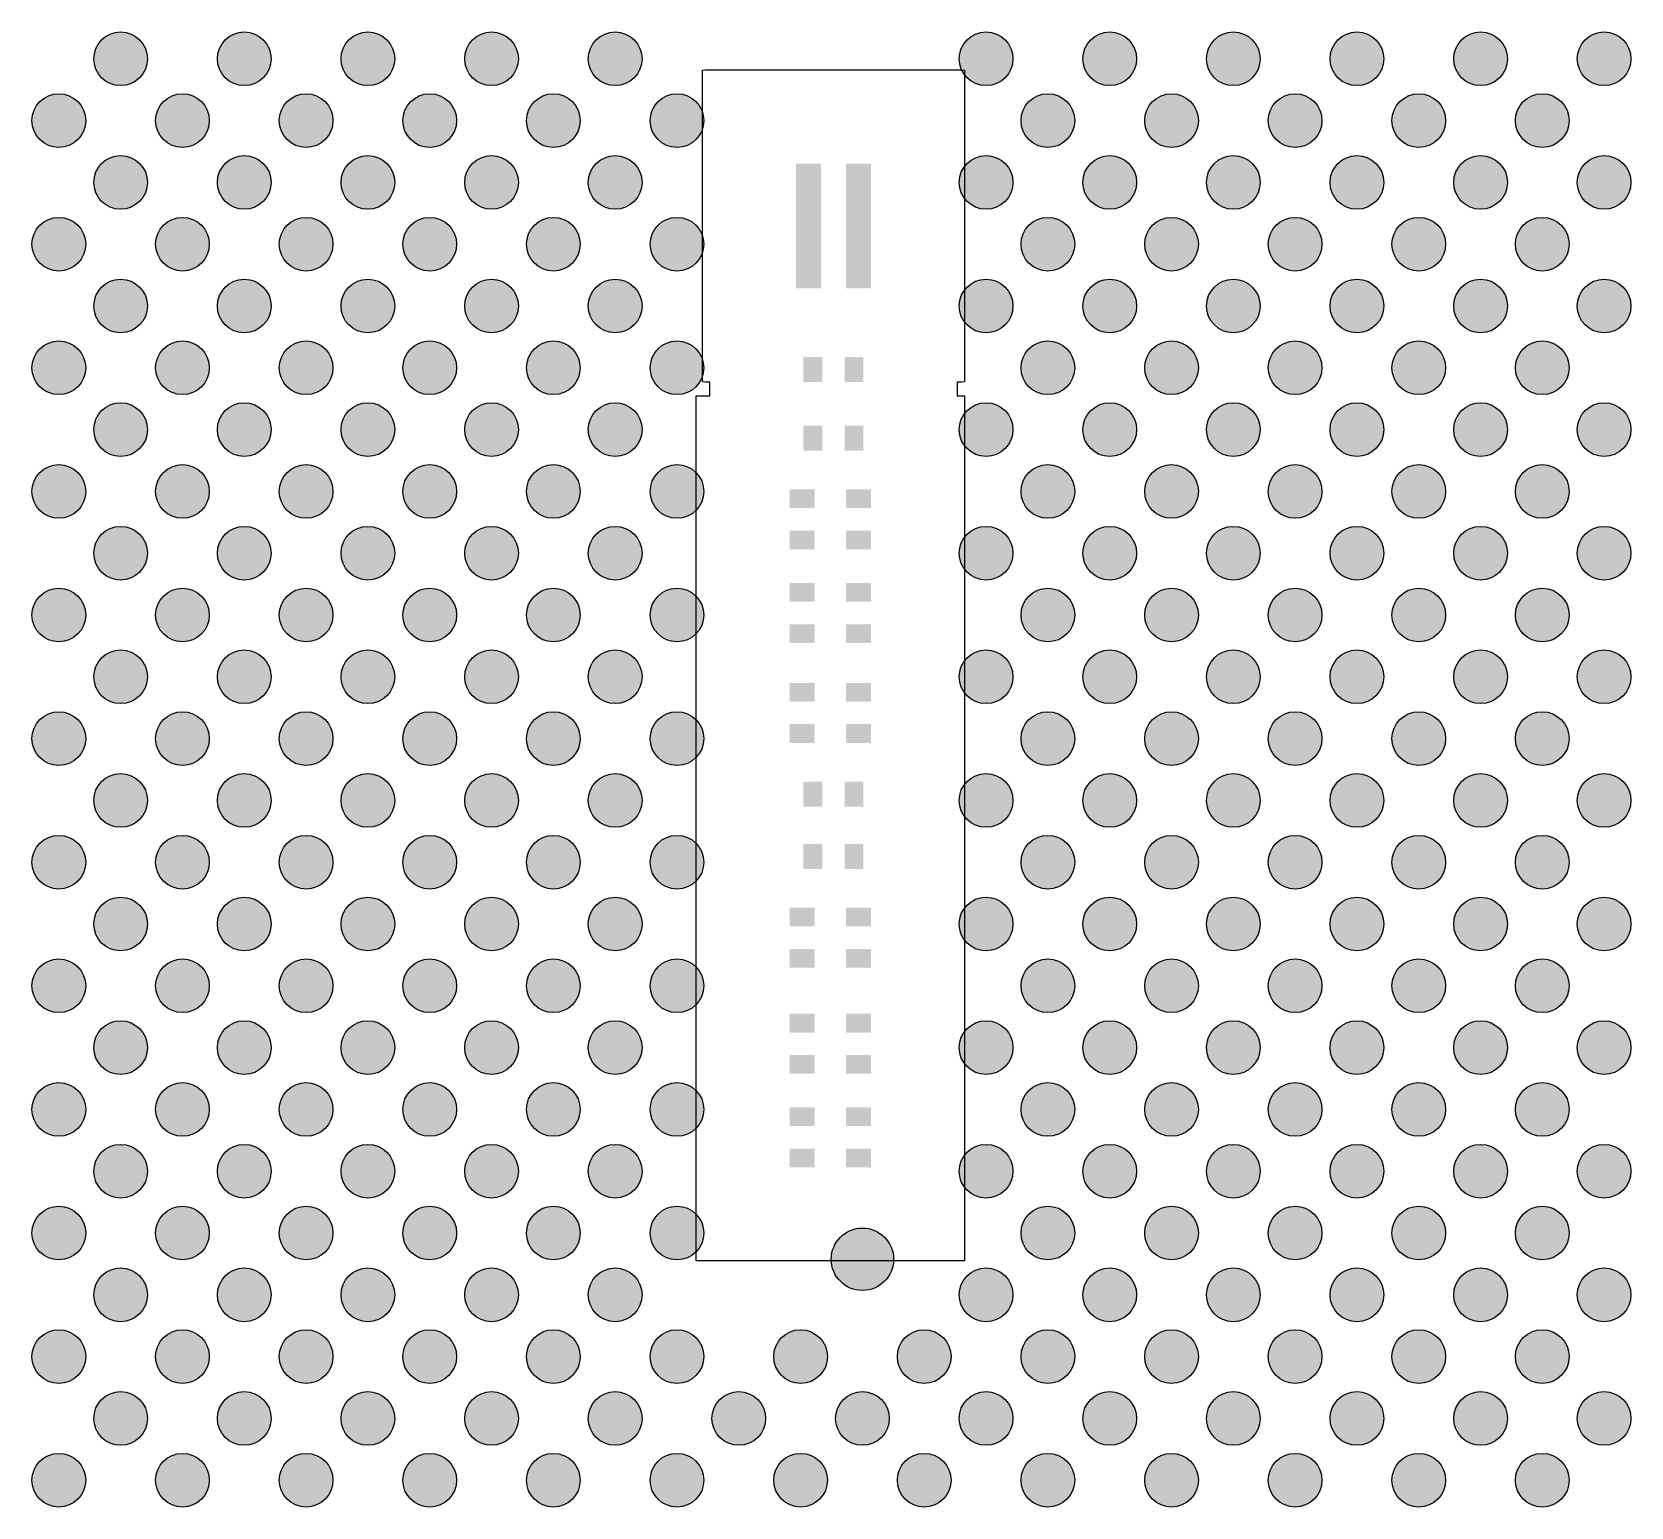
# Model space of a CAD drawing. Extents: x -42000 to 45000, y -40000 to 40000.
# Drawn here: x -15718 to -2913, y -10661 to 1154 of the extents above; entities that cross this region are included whole.
import ezdxf

# ---------------------------------------------------------------- set-up
doc = ezdxf.new("R2010")
doc.units = 0
doc.header["$MEASUREMENT"] = 0
doc.layers.add('jigstreet', color=7, linetype='Continuous')
doc.layers.add('SOLDERMASK_PADS_BTM', color=12, linetype='CONTINUOUS')

msp = doc.modelspace()

# ---------------------------------------------------------------- hatches: boundary and pattern name
at = {"layer": 'SOLDERMASK_PADS_BTM'}
h = msp.add_hatch(color=256, dxfattribs=at)
edge = h.paths.add_edge_path()
edge.add_arc((-15008, 939), 215, 0, 360, ccw=False)
h = msp.add_hatch(color=256, dxfattribs=at)
edge = h.paths.add_edge_path()
edge.add_arc((-14018, 939), 215, 0, 360, ccw=False)
h = msp.add_hatch(color=256, dxfattribs=at)
edge = h.paths.add_edge_path()
edge.add_arc((-13028, 939), 215, 0, 360, ccw=False)
h = msp.add_hatch(color=256, dxfattribs=at)
edge = h.paths.add_edge_path()
edge.add_arc((-12038, 939), 215, 0, 360, ccw=False)
h = msp.add_hatch(color=256, dxfattribs=at)
edge = h.paths.add_edge_path()
edge.add_arc((-11048, 939), 215, 0, 360, ccw=False)
h = msp.add_hatch(color=256, dxfattribs=at)
edge = h.paths.add_edge_path()
edge.add_arc((-8078, 939), 215, 0, 360, ccw=False)
h = msp.add_hatch(color=256, dxfattribs=at)
edge = h.paths.add_edge_path()
edge.add_arc((-7088, 939), 215, 0, 360, ccw=False)
h = msp.add_hatch(color=256, dxfattribs=at)
edge = h.paths.add_edge_path()
edge.add_arc((-6098, 939), 215, 0, 360, ccw=False)
h = msp.add_hatch(color=256, dxfattribs=at)
edge = h.paths.add_edge_path()
edge.add_arc((-5108, 939), 215, 0, 360, ccw=False)
h = msp.add_hatch(color=256, dxfattribs=at)
edge = h.paths.add_edge_path()
edge.add_arc((-4118, 939), 215, 0, 360, ccw=False)
h = msp.add_hatch(color=256, dxfattribs=at)
edge = h.paths.add_edge_path()
edge.add_arc((-3129, 939), 215, 0, 360, ccw=False)
h = msp.add_hatch(color=256, dxfattribs=at)
edge = h.paths.add_edge_path()
edge.add_arc((-15503, 444), 215, 0, 360, ccw=False)
h = msp.add_hatch(color=256, dxfattribs=at)
edge = h.paths.add_edge_path()
edge.add_arc((-14513, 444), 215, 0, 360, ccw=False)
h = msp.add_hatch(color=256, dxfattribs=at)
edge = h.paths.add_edge_path()
edge.add_arc((-13523, 444), 215, 0, 360, ccw=False)
h = msp.add_hatch(color=256, dxfattribs=at)
edge = h.paths.add_edge_path()
edge.add_arc((-12533, 444), 215, 0, 360, ccw=False)
h = msp.add_hatch(color=256, dxfattribs=at)
edge = h.paths.add_edge_path()
edge.add_arc((-11543, 444), 215, 0, 360, ccw=False)
h = msp.add_hatch(color=256, dxfattribs=at)
edge = h.paths.add_edge_path()
edge.add_arc((-10553, 444), 215, 0, 360, ccw=False)
h = msp.add_hatch(color=256, dxfattribs=at)
edge = h.paths.add_edge_path()
edge.add_arc((-7583, 444), 215, 0, 360, ccw=False)
h = msp.add_hatch(color=256, dxfattribs=at)
edge = h.paths.add_edge_path()
edge.add_arc((-6593, 444), 215, 0, 360, ccw=False)
h = msp.add_hatch(color=256, dxfattribs=at)
edge = h.paths.add_edge_path()
edge.add_arc((-5603, 444), 215, 0, 360, ccw=False)
h = msp.add_hatch(color=256, dxfattribs=at)
edge = h.paths.add_edge_path()
edge.add_arc((-4613, 444), 215, 0, 360, ccw=False)
h = msp.add_hatch(color=256, dxfattribs=at)
edge = h.paths.add_edge_path()
edge.add_arc((-3624, 444), 215, 0, 360, ccw=False)
h = msp.add_hatch(color=256, dxfattribs=at)
edge = h.paths.add_edge_path()
edge.add_arc((-15008, -51), 215, 0, 360, ccw=False)
h = msp.add_hatch(color=256, dxfattribs=at)
edge = h.paths.add_edge_path()
edge.add_arc((-14018, -51), 215, 0, 360, ccw=False)
h = msp.add_hatch(color=256, dxfattribs=at)
edge = h.paths.add_edge_path()
edge.add_arc((-13028, -51), 215, 0, 360, ccw=False)
h = msp.add_hatch(color=256, dxfattribs=at)
edge = h.paths.add_edge_path()
edge.add_arc((-12038, -51), 215, 0, 360, ccw=False)
h = msp.add_hatch(color=256, dxfattribs=at)
edge = h.paths.add_edge_path()
edge.add_arc((-11048, -51), 215, 0, 360, ccw=False)
h = msp.add_hatch(color=256, dxfattribs=at)
edge = h.paths.add_edge_path()
edge.add_arc((-8078, -51), 215, 0, 360, ccw=False)
h = msp.add_hatch(color=256, dxfattribs=at)
edge = h.paths.add_edge_path()
edge.add_arc((-7088, -51), 215, 0, 360, ccw=False)
h = msp.add_hatch(color=256, dxfattribs=at)
edge = h.paths.add_edge_path()
edge.add_arc((-6098, -51), 215, 0, 360, ccw=False)
h = msp.add_hatch(color=256, dxfattribs=at)
edge = h.paths.add_edge_path()
edge.add_arc((-5108, -51), 215, 0, 360, ccw=False)
h = msp.add_hatch(color=256, dxfattribs=at)
edge = h.paths.add_edge_path()
edge.add_arc((-4118, -51), 215, 0, 360, ccw=False)
h = msp.add_hatch(color=256, dxfattribs=at)
edge = h.paths.add_edge_path()
edge.add_arc((-3129, -51), 215, 0, 360, ccw=False)
h = msp.add_hatch(color=256, dxfattribs=at)
edge = h.paths.add_edge_path()
edge.add_arc((-15503, -546), 215, 0, 360, ccw=False)
h = msp.add_hatch(color=256, dxfattribs=at)
edge = h.paths.add_edge_path()
edge.add_arc((-14513, -546), 215, 0, 360, ccw=False)
h = msp.add_hatch(color=256, dxfattribs=at)
edge = h.paths.add_edge_path()
edge.add_arc((-13523, -546), 215, 0, 360, ccw=False)
h = msp.add_hatch(color=256, dxfattribs=at)
edge = h.paths.add_edge_path()
edge.add_arc((-12533, -546), 215, 0, 360, ccw=False)
h = msp.add_hatch(color=256, dxfattribs=at)
edge = h.paths.add_edge_path()
edge.add_arc((-11543, -546), 215, 0, 360, ccw=False)
h = msp.add_hatch(color=256, dxfattribs=at)
edge = h.paths.add_edge_path()
edge.add_arc((-10553, -546), 215, 0, 360, ccw=False)
h = msp.add_hatch(color=256, dxfattribs=at)
edge = h.paths.add_edge_path()
edge.add_arc((-7583, -546), 215, 0, 360, ccw=False)
h = msp.add_hatch(color=256, dxfattribs=at)
edge = h.paths.add_edge_path()
edge.add_arc((-6593, -546), 215, 0, 360, ccw=False)
h = msp.add_hatch(color=256, dxfattribs=at)
edge = h.paths.add_edge_path()
edge.add_arc((-5603, -546), 215, 0, 360, ccw=False)
h = msp.add_hatch(color=256, dxfattribs=at)
edge = h.paths.add_edge_path()
edge.add_arc((-4613, -546), 215, 0, 360, ccw=False)
h = msp.add_hatch(color=256, dxfattribs=at)
edge = h.paths.add_edge_path()
edge.add_arc((-3624, -546), 215, 0, 360, ccw=False)
h = msp.add_hatch(color=256, dxfattribs=at)
edge = h.paths.add_edge_path()
edge.add_arc((-15008, -1041), 215, 0, 360, ccw=False)
h = msp.add_hatch(color=256, dxfattribs=at)
edge = h.paths.add_edge_path()
edge.add_arc((-14018, -1041), 215, 0, 360, ccw=False)
h = msp.add_hatch(color=256, dxfattribs=at)
edge = h.paths.add_edge_path()
edge.add_arc((-13028, -1041), 215, 0, 360, ccw=False)
h = msp.add_hatch(color=256, dxfattribs=at)
edge = h.paths.add_edge_path()
edge.add_arc((-12038, -1041), 215, 0, 360, ccw=False)
h = msp.add_hatch(color=256, dxfattribs=at)
edge = h.paths.add_edge_path()
edge.add_arc((-11048, -1041), 215, 0, 360, ccw=False)
h = msp.add_hatch(color=256, dxfattribs=at)
edge = h.paths.add_edge_path()
edge.add_arc((-8078, -1041), 215, 0, 360, ccw=False)
h = msp.add_hatch(color=256, dxfattribs=at)
edge = h.paths.add_edge_path()
edge.add_arc((-7088, -1041), 215, 0, 360, ccw=False)
h = msp.add_hatch(color=256, dxfattribs=at)
edge = h.paths.add_edge_path()
edge.add_arc((-6098, -1041), 215, 0, 360, ccw=False)
h = msp.add_hatch(color=256, dxfattribs=at)
edge = h.paths.add_edge_path()
edge.add_arc((-5108, -1041), 215, 0, 360, ccw=False)
h = msp.add_hatch(color=256, dxfattribs=at)
edge = h.paths.add_edge_path()
edge.add_arc((-4118, -1041), 215, 0, 360, ccw=False)
h = msp.add_hatch(color=256, dxfattribs=at)
edge = h.paths.add_edge_path()
edge.add_arc((-3129, -1041), 215, 0, 360, ccw=False)
h = msp.add_hatch(color=256, dxfattribs=at)
edge = h.paths.add_edge_path()
edge.add_arc((-15503, -1536), 215, 0, 360, ccw=False)
h = msp.add_hatch(color=256, dxfattribs=at)
edge = h.paths.add_edge_path()
edge.add_arc((-14513, -1536), 215, 0, 360, ccw=False)
h = msp.add_hatch(color=256, dxfattribs=at)
edge = h.paths.add_edge_path()
edge.add_arc((-13523, -1536), 215, 0, 360, ccw=False)
h = msp.add_hatch(color=256, dxfattribs=at)
edge = h.paths.add_edge_path()
edge.add_arc((-12533, -1536), 215, 0, 360, ccw=False)
h = msp.add_hatch(color=256, dxfattribs=at)
edge = h.paths.add_edge_path()
edge.add_arc((-11543, -1536), 215, 0, 360, ccw=False)
h = msp.add_hatch(color=256, dxfattribs=at)
edge = h.paths.add_edge_path()
edge.add_arc((-10553, -1536), 215, 0, 360, ccw=False)
h = msp.add_hatch(color=256, dxfattribs=at)
edge = h.paths.add_edge_path()
edge.add_arc((-7583, -1536), 215, 0, 360, ccw=False)
h = msp.add_hatch(color=256, dxfattribs=at)
edge = h.paths.add_edge_path()
edge.add_arc((-6593, -1536), 215, 0, 360, ccw=False)
h = msp.add_hatch(color=256, dxfattribs=at)
edge = h.paths.add_edge_path()
edge.add_arc((-5603, -1536), 215, 0, 360, ccw=False)
h = msp.add_hatch(color=256, dxfattribs=at)
edge = h.paths.add_edge_path()
edge.add_arc((-4613, -1536), 215, 0, 360, ccw=False)
h = msp.add_hatch(color=256, dxfattribs=at)
edge = h.paths.add_edge_path()
edge.add_arc((-3624, -1536), 215, 0, 360, ccw=False)
h = msp.add_hatch(color=256, dxfattribs=at)
edge = h.paths.add_edge_path()
edge.add_arc((-15008, -2031), 215, 0, 360, ccw=False)
h = msp.add_hatch(color=256, dxfattribs=at)
edge = h.paths.add_edge_path()
edge.add_arc((-14018, -2031), 215, 0, 360, ccw=False)
h = msp.add_hatch(color=256, dxfattribs=at)
edge = h.paths.add_edge_path()
edge.add_arc((-13028, -2031), 215, 0, 360, ccw=False)
h = msp.add_hatch(color=256, dxfattribs=at)
edge = h.paths.add_edge_path()
edge.add_arc((-12038, -2031), 215, 0, 360, ccw=False)
h = msp.add_hatch(color=256, dxfattribs=at)
edge = h.paths.add_edge_path()
edge.add_arc((-11048, -2031), 215, 0, 360, ccw=False)
h = msp.add_hatch(color=256, dxfattribs=at)
edge = h.paths.add_edge_path()
edge.add_arc((-8078, -2031), 215, 0, 360, ccw=False)
h = msp.add_hatch(color=256, dxfattribs=at)
edge = h.paths.add_edge_path()
edge.add_arc((-7088, -2031), 215, 0, 360, ccw=False)
h = msp.add_hatch(color=256, dxfattribs=at)
edge = h.paths.add_edge_path()
edge.add_arc((-6098, -2031), 215, 0, 360, ccw=False)
h = msp.add_hatch(color=256, dxfattribs=at)
edge = h.paths.add_edge_path()
edge.add_arc((-5108, -2031), 215, 0, 360, ccw=False)
h = msp.add_hatch(color=256, dxfattribs=at)
edge = h.paths.add_edge_path()
edge.add_arc((-4118, -2031), 215, 0, 360, ccw=False)
h = msp.add_hatch(color=256, dxfattribs=at)
edge = h.paths.add_edge_path()
edge.add_arc((-3129, -2031), 215, 0, 360, ccw=False)
h = msp.add_hatch(color=256, dxfattribs=at)
edge = h.paths.add_edge_path()
edge.add_arc((-15503, -2526), 215, 0, 360, ccw=False)
h = msp.add_hatch(color=256, dxfattribs=at)
edge = h.paths.add_edge_path()
edge.add_arc((-14513, -2526), 215, 0, 360, ccw=False)
h = msp.add_hatch(color=256, dxfattribs=at)
edge = h.paths.add_edge_path()
edge.add_arc((-13523, -2526), 215, 0, 360, ccw=False)
h = msp.add_hatch(color=256, dxfattribs=at)
edge = h.paths.add_edge_path()
edge.add_arc((-12533, -2526), 215, 0, 360, ccw=False)
h = msp.add_hatch(color=256, dxfattribs=at)
edge = h.paths.add_edge_path()
edge.add_arc((-11543, -2526), 215, 0, 360, ccw=False)
h = msp.add_hatch(color=256, dxfattribs=at)
edge = h.paths.add_edge_path()
edge.add_arc((-10553, -2526), 215, 0, 360, ccw=False)
h = msp.add_hatch(color=256, dxfattribs=at)
edge = h.paths.add_edge_path()
edge.add_arc((-7583, -2526), 215, 0, 360, ccw=False)
h = msp.add_hatch(color=256, dxfattribs=at)
edge = h.paths.add_edge_path()
edge.add_arc((-6593, -2526), 215, 0, 360, ccw=False)
h = msp.add_hatch(color=256, dxfattribs=at)
edge = h.paths.add_edge_path()
edge.add_arc((-5603, -2526), 215, 0, 360, ccw=False)
h = msp.add_hatch(color=256, dxfattribs=at)
edge = h.paths.add_edge_path()
edge.add_arc((-4613, -2526), 215, 0, 360, ccw=False)
h = msp.add_hatch(color=256, dxfattribs=at)
edge = h.paths.add_edge_path()
edge.add_arc((-3624, -2526), 215, 0, 360, ccw=False)
h = msp.add_hatch(color=256, dxfattribs=at)
edge = h.paths.add_edge_path()
edge.add_arc((-15008, -3021), 215, 0, 360, ccw=False)
h = msp.add_hatch(color=256, dxfattribs=at)
edge = h.paths.add_edge_path()
edge.add_arc((-14018, -3021), 215, 0, 360, ccw=False)
h = msp.add_hatch(color=256, dxfattribs=at)
edge = h.paths.add_edge_path()
edge.add_arc((-13028, -3021), 215, 0, 360, ccw=False)
h = msp.add_hatch(color=256, dxfattribs=at)
edge = h.paths.add_edge_path()
edge.add_arc((-12038, -3021), 215, 0, 360, ccw=False)
h = msp.add_hatch(color=256, dxfattribs=at)
edge = h.paths.add_edge_path()
edge.add_arc((-11048, -3021), 215, 0, 360, ccw=False)
h = msp.add_hatch(color=256, dxfattribs=at)
edge = h.paths.add_edge_path()
edge.add_arc((-8078, -3021), 215, 0, 360, ccw=False)
h = msp.add_hatch(color=256, dxfattribs=at)
edge = h.paths.add_edge_path()
edge.add_arc((-7088, -3021), 215, 0, 360, ccw=False)
h = msp.add_hatch(color=256, dxfattribs=at)
edge = h.paths.add_edge_path()
edge.add_arc((-6098, -3021), 215, 0, 360, ccw=False)
h = msp.add_hatch(color=256, dxfattribs=at)
edge = h.paths.add_edge_path()
edge.add_arc((-5108, -3021), 215, 0, 360, ccw=False)
h = msp.add_hatch(color=256, dxfattribs=at)
edge = h.paths.add_edge_path()
edge.add_arc((-4118, -3021), 215, 0, 360, ccw=False)
h = msp.add_hatch(color=256, dxfattribs=at)
edge = h.paths.add_edge_path()
edge.add_arc((-3129, -3021), 215, 0, 360, ccw=False)
h = msp.add_hatch(color=256, dxfattribs=at)
edge = h.paths.add_edge_path()
edge.add_arc((-15503, -3516), 215, 0, 360, ccw=False)
h = msp.add_hatch(color=256, dxfattribs=at)
edge = h.paths.add_edge_path()
edge.add_arc((-14513, -3516), 215, 0, 360, ccw=False)
h = msp.add_hatch(color=256, dxfattribs=at)
edge = h.paths.add_edge_path()
edge.add_arc((-13523, -3516), 215, 0, 360, ccw=False)
h = msp.add_hatch(color=256, dxfattribs=at)
edge = h.paths.add_edge_path()
edge.add_arc((-12533, -3516), 215, 0, 360, ccw=False)
h = msp.add_hatch(color=256, dxfattribs=at)
edge = h.paths.add_edge_path()
edge.add_arc((-11543, -3516), 215, 0, 360, ccw=False)
h = msp.add_hatch(color=256, dxfattribs=at)
edge = h.paths.add_edge_path()
edge.add_arc((-10553, -3516), 215, 0, 360, ccw=False)
h = msp.add_hatch(color=256, dxfattribs=at)
edge = h.paths.add_edge_path()
edge.add_arc((-7583, -3516), 215, 0, 360, ccw=False)
h = msp.add_hatch(color=256, dxfattribs=at)
edge = h.paths.add_edge_path()
edge.add_arc((-6593, -3516), 215, 0, 360, ccw=False)
h = msp.add_hatch(color=256, dxfattribs=at)
edge = h.paths.add_edge_path()
edge.add_arc((-5603, -3516), 215, 0, 360, ccw=False)
h = msp.add_hatch(color=256, dxfattribs=at)
edge = h.paths.add_edge_path()
edge.add_arc((-4613, -3516), 215, 0, 360, ccw=False)
h = msp.add_hatch(color=256, dxfattribs=at)
edge = h.paths.add_edge_path()
edge.add_arc((-3624, -3516), 215, 0, 360, ccw=False)
h = msp.add_hatch(color=256, dxfattribs=at)
edge = h.paths.add_edge_path()
edge.add_arc((-15008, -4011), 215, 0, 360, ccw=False)
h = msp.add_hatch(color=256, dxfattribs=at)
edge = h.paths.add_edge_path()
edge.add_arc((-14018, -4011), 215, 0, 360, ccw=False)
h = msp.add_hatch(color=256, dxfattribs=at)
edge = h.paths.add_edge_path()
edge.add_arc((-13028, -4011), 215, 0, 360, ccw=False)
h = msp.add_hatch(color=256, dxfattribs=at)
edge = h.paths.add_edge_path()
edge.add_arc((-12038, -4011), 215, 0, 360, ccw=False)
h = msp.add_hatch(color=256, dxfattribs=at)
edge = h.paths.add_edge_path()
edge.add_arc((-11048, -4011), 215, 0, 360, ccw=False)
h = msp.add_hatch(color=256, dxfattribs=at)
edge = h.paths.add_edge_path()
edge.add_arc((-8078, -4011), 215, 0, 360, ccw=False)
h = msp.add_hatch(color=256, dxfattribs=at)
edge = h.paths.add_edge_path()
edge.add_arc((-7088, -4011), 215, 0, 360, ccw=False)
h = msp.add_hatch(color=256, dxfattribs=at)
edge = h.paths.add_edge_path()
edge.add_arc((-6098, -4011), 215, 0, 360, ccw=False)
h = msp.add_hatch(color=256, dxfattribs=at)
edge = h.paths.add_edge_path()
edge.add_arc((-5108, -4011), 215, 0, 360, ccw=False)
h = msp.add_hatch(color=256, dxfattribs=at)
edge = h.paths.add_edge_path()
edge.add_arc((-4118, -4011), 215, 0, 360, ccw=False)
h = msp.add_hatch(color=256, dxfattribs=at)
edge = h.paths.add_edge_path()
edge.add_arc((-3129, -4011), 215, 0, 360, ccw=False)
h = msp.add_hatch(color=256, dxfattribs=at)
edge = h.paths.add_edge_path()
edge.add_arc((-15503, -4506), 215, 0, 360, ccw=False)
h = msp.add_hatch(color=256, dxfattribs=at)
edge = h.paths.add_edge_path()
edge.add_arc((-14513, -4506), 215, 0, 360, ccw=False)
h = msp.add_hatch(color=256, dxfattribs=at)
edge = h.paths.add_edge_path()
edge.add_arc((-13523, -4506), 215, 0, 360, ccw=False)
h = msp.add_hatch(color=256, dxfattribs=at)
edge = h.paths.add_edge_path()
edge.add_arc((-12533, -4506), 215, 0, 360, ccw=False)
h = msp.add_hatch(color=256, dxfattribs=at)
edge = h.paths.add_edge_path()
edge.add_arc((-11543, -4506), 215, 0, 360, ccw=False)
h = msp.add_hatch(color=256, dxfattribs=at)
edge = h.paths.add_edge_path()
edge.add_arc((-10553, -4506), 215, 0, 360, ccw=False)
h = msp.add_hatch(color=256, dxfattribs=at)
edge = h.paths.add_edge_path()
edge.add_arc((-7583, -4506), 215, 0, 360, ccw=False)
h = msp.add_hatch(color=256, dxfattribs=at)
edge = h.paths.add_edge_path()
edge.add_arc((-6593, -4506), 215, 0, 360, ccw=False)
h = msp.add_hatch(color=256, dxfattribs=at)
edge = h.paths.add_edge_path()
edge.add_arc((-5603, -4506), 215, 0, 360, ccw=False)
h = msp.add_hatch(color=256, dxfattribs=at)
edge = h.paths.add_edge_path()
edge.add_arc((-4613, -4506), 215, 0, 360, ccw=False)
h = msp.add_hatch(color=256, dxfattribs=at)
edge = h.paths.add_edge_path()
edge.add_arc((-3624, -4506), 215, 0, 360, ccw=False)
h = msp.add_hatch(color=256, dxfattribs=at)
edge = h.paths.add_edge_path()
edge.add_arc((-15008, -5001), 215, 0, 360, ccw=False)
h = msp.add_hatch(color=256, dxfattribs=at)
edge = h.paths.add_edge_path()
edge.add_arc((-14018, -5001), 215, 0, 360, ccw=False)
h = msp.add_hatch(color=256, dxfattribs=at)
edge = h.paths.add_edge_path()
edge.add_arc((-13028, -5001), 215, 0, 360, ccw=False)
h = msp.add_hatch(color=256, dxfattribs=at)
edge = h.paths.add_edge_path()
edge.add_arc((-12038, -5001), 215, 0, 360, ccw=False)
h = msp.add_hatch(color=256, dxfattribs=at)
edge = h.paths.add_edge_path()
edge.add_arc((-11048, -5001), 215, 0, 360, ccw=False)
h = msp.add_hatch(color=256, dxfattribs=at)
edge = h.paths.add_edge_path()
edge.add_arc((-8078, -5001), 215, 0, 360, ccw=False)
h = msp.add_hatch(color=256, dxfattribs=at)
edge = h.paths.add_edge_path()
edge.add_arc((-7088, -5001), 215, 0, 360, ccw=False)
h = msp.add_hatch(color=256, dxfattribs=at)
edge = h.paths.add_edge_path()
edge.add_arc((-6098, -5001), 215, 0, 360, ccw=False)
h = msp.add_hatch(color=256, dxfattribs=at)
edge = h.paths.add_edge_path()
edge.add_arc((-5108, -5001), 215, 0, 360, ccw=False)
h = msp.add_hatch(color=256, dxfattribs=at)
edge = h.paths.add_edge_path()
edge.add_arc((-4118, -5001), 215, 0, 360, ccw=False)
h = msp.add_hatch(color=256, dxfattribs=at)
edge = h.paths.add_edge_path()
edge.add_arc((-3129, -5001), 215, 0, 360, ccw=False)
h = msp.add_hatch(color=256, dxfattribs=at)
edge = h.paths.add_edge_path()
edge.add_arc((-15503, -5496), 215, 0, 360, ccw=False)
h = msp.add_hatch(color=256, dxfattribs=at)
edge = h.paths.add_edge_path()
edge.add_arc((-14513, -5496), 215, 0, 360, ccw=False)
h = msp.add_hatch(color=256, dxfattribs=at)
edge = h.paths.add_edge_path()
edge.add_arc((-13523, -5496), 215, 0, 360, ccw=False)
h = msp.add_hatch(color=256, dxfattribs=at)
edge = h.paths.add_edge_path()
edge.add_arc((-12533, -5496), 215, 0, 360, ccw=False)
h = msp.add_hatch(color=256, dxfattribs=at)
edge = h.paths.add_edge_path()
edge.add_arc((-11543, -5496), 215, 0, 360, ccw=False)
h = msp.add_hatch(color=256, dxfattribs=at)
edge = h.paths.add_edge_path()
edge.add_arc((-10553, -5496), 215, 0, 360, ccw=False)
h = msp.add_hatch(color=256, dxfattribs=at)
edge = h.paths.add_edge_path()
edge.add_arc((-7583, -5496), 215, 0, 360, ccw=False)
h = msp.add_hatch(color=256, dxfattribs=at)
edge = h.paths.add_edge_path()
edge.add_arc((-6593, -5496), 215, 0, 360, ccw=False)
h = msp.add_hatch(color=256, dxfattribs=at)
edge = h.paths.add_edge_path()
edge.add_arc((-5603, -5496), 215, 0, 360, ccw=False)
h = msp.add_hatch(color=256, dxfattribs=at)
edge = h.paths.add_edge_path()
edge.add_arc((-4613, -5496), 215, 0, 360, ccw=False)
h = msp.add_hatch(color=256, dxfattribs=at)
edge = h.paths.add_edge_path()
edge.add_arc((-3624, -5496), 215, 0, 360, ccw=False)
h = msp.add_hatch(color=256, dxfattribs=at)
edge = h.paths.add_edge_path()
edge.add_arc((-15008, -5991), 215, 0, 360, ccw=False)
h = msp.add_hatch(color=256, dxfattribs=at)
edge = h.paths.add_edge_path()
edge.add_arc((-14018, -5991), 215, 0, 360, ccw=False)
h = msp.add_hatch(color=256, dxfattribs=at)
edge = h.paths.add_edge_path()
edge.add_arc((-13028, -5991), 215, 0, 360, ccw=False)
h = msp.add_hatch(color=256, dxfattribs=at)
edge = h.paths.add_edge_path()
edge.add_arc((-12038, -5991), 215, 0, 360, ccw=False)
h = msp.add_hatch(color=256, dxfattribs=at)
edge = h.paths.add_edge_path()
edge.add_arc((-11048, -5991), 215, 0, 360, ccw=False)
h = msp.add_hatch(color=256, dxfattribs=at)
edge = h.paths.add_edge_path()
edge.add_arc((-8078, -5991), 215, 0, 360, ccw=False)
h = msp.add_hatch(color=256, dxfattribs=at)
edge = h.paths.add_edge_path()
edge.add_arc((-7088, -5991), 215, 0, 360, ccw=False)
h = msp.add_hatch(color=256, dxfattribs=at)
edge = h.paths.add_edge_path()
edge.add_arc((-6098, -5991), 215, 0, 360, ccw=False)
h = msp.add_hatch(color=256, dxfattribs=at)
edge = h.paths.add_edge_path()
edge.add_arc((-5108, -5991), 215, 0, 360, ccw=False)
h = msp.add_hatch(color=256, dxfattribs=at)
edge = h.paths.add_edge_path()
edge.add_arc((-4118, -5991), 215, 0, 360, ccw=False)
h = msp.add_hatch(color=256, dxfattribs=at)
edge = h.paths.add_edge_path()
edge.add_arc((-3129, -5991), 215, 0, 360, ccw=False)
h = msp.add_hatch(color=256, dxfattribs=at)
edge = h.paths.add_edge_path()
edge.add_arc((-15503, -6486), 215, 0, 360, ccw=False)
h = msp.add_hatch(color=256, dxfattribs=at)
edge = h.paths.add_edge_path()
edge.add_arc((-14513, -6486), 215, 0, 360, ccw=False)
h = msp.add_hatch(color=256, dxfattribs=at)
edge = h.paths.add_edge_path()
edge.add_arc((-13523, -6486), 215, 0, 360, ccw=False)
h = msp.add_hatch(color=256, dxfattribs=at)
edge = h.paths.add_edge_path()
edge.add_arc((-12533, -6486), 215, 0, 360, ccw=False)
h = msp.add_hatch(color=256, dxfattribs=at)
edge = h.paths.add_edge_path()
edge.add_arc((-11543, -6486), 215, 0, 360, ccw=False)
h = msp.add_hatch(color=256, dxfattribs=at)
edge = h.paths.add_edge_path()
edge.add_arc((-10553, -6486), 215, 0, 360, ccw=False)
h = msp.add_hatch(color=256, dxfattribs=at)
edge = h.paths.add_edge_path()
edge.add_arc((-7583, -6486), 215, 0, 360, ccw=False)
h = msp.add_hatch(color=256, dxfattribs=at)
edge = h.paths.add_edge_path()
edge.add_arc((-6593, -6486), 215, 0, 360, ccw=False)
h = msp.add_hatch(color=256, dxfattribs=at)
edge = h.paths.add_edge_path()
edge.add_arc((-5603, -6486), 215, 0, 360, ccw=False)
h = msp.add_hatch(color=256, dxfattribs=at)
edge = h.paths.add_edge_path()
edge.add_arc((-4613, -6486), 215, 0, 360, ccw=False)
h = msp.add_hatch(color=256, dxfattribs=at)
edge = h.paths.add_edge_path()
edge.add_arc((-3624, -6486), 215, 0, 360, ccw=False)
h = msp.add_hatch(color=256, dxfattribs=at)
edge = h.paths.add_edge_path()
edge.add_arc((-15008, -6981), 215, 0, 360, ccw=False)
h = msp.add_hatch(color=256, dxfattribs=at)
edge = h.paths.add_edge_path()
edge.add_arc((-14018, -6981), 215, 0, 360, ccw=False)
h = msp.add_hatch(color=256, dxfattribs=at)
edge = h.paths.add_edge_path()
edge.add_arc((-13028, -6981), 215, 0, 360, ccw=False)
h = msp.add_hatch(color=256, dxfattribs=at)
edge = h.paths.add_edge_path()
edge.add_arc((-12038, -6981), 215, 0, 360, ccw=False)
h = msp.add_hatch(color=256, dxfattribs=at)
edge = h.paths.add_edge_path()
edge.add_arc((-11048, -6981), 215, 0, 360, ccw=False)
h = msp.add_hatch(color=256, dxfattribs=at)
edge = h.paths.add_edge_path()
edge.add_arc((-8078, -6981), 215, 0, 360, ccw=False)
h = msp.add_hatch(color=256, dxfattribs=at)
edge = h.paths.add_edge_path()
edge.add_arc((-7088, -6981), 215, 0, 360, ccw=False)
h = msp.add_hatch(color=256, dxfattribs=at)
edge = h.paths.add_edge_path()
edge.add_arc((-6098, -6981), 215, 0, 360, ccw=False)
h = msp.add_hatch(color=256, dxfattribs=at)
edge = h.paths.add_edge_path()
edge.add_arc((-5108, -6981), 215, 0, 360, ccw=False)
h = msp.add_hatch(color=256, dxfattribs=at)
edge = h.paths.add_edge_path()
edge.add_arc((-4118, -6981), 215, 0, 360, ccw=False)
h = msp.add_hatch(color=256, dxfattribs=at)
edge = h.paths.add_edge_path()
edge.add_arc((-3129, -6981), 215, 0, 360, ccw=False)
h = msp.add_hatch(color=256, dxfattribs=at)
edge = h.paths.add_edge_path()
edge.add_arc((-15503, -7476), 215, 0, 360, ccw=False)
h = msp.add_hatch(color=256, dxfattribs=at)
edge = h.paths.add_edge_path()
edge.add_arc((-14513, -7476), 215, 0, 360, ccw=False)
h = msp.add_hatch(color=256, dxfattribs=at)
edge = h.paths.add_edge_path()
edge.add_arc((-13523, -7476), 215, 0, 360, ccw=False)
h = msp.add_hatch(color=256, dxfattribs=at)
edge = h.paths.add_edge_path()
edge.add_arc((-12533, -7476), 215, 0, 360, ccw=False)
h = msp.add_hatch(color=256, dxfattribs=at)
edge = h.paths.add_edge_path()
edge.add_arc((-11543, -7476), 215, 0, 360, ccw=False)
h = msp.add_hatch(color=256, dxfattribs=at)
edge = h.paths.add_edge_path()
edge.add_arc((-10553, -7476), 215, 0, 360, ccw=False)
h = msp.add_hatch(color=256, dxfattribs=at)
edge = h.paths.add_edge_path()
edge.add_arc((-7583, -7476), 215, 0, 360, ccw=False)
h = msp.add_hatch(color=256, dxfattribs=at)
edge = h.paths.add_edge_path()
edge.add_arc((-6593, -7476), 215, 0, 360, ccw=False)
h = msp.add_hatch(color=256, dxfattribs=at)
edge = h.paths.add_edge_path()
edge.add_arc((-5603, -7476), 215, 0, 360, ccw=False)
h = msp.add_hatch(color=256, dxfattribs=at)
edge = h.paths.add_edge_path()
edge.add_arc((-4613, -7476), 215, 0, 360, ccw=False)
h = msp.add_hatch(color=256, dxfattribs=at)
edge = h.paths.add_edge_path()
edge.add_arc((-3624, -7476), 215, 0, 360, ccw=False)
h = msp.add_hatch(color=256, dxfattribs=at)
edge = h.paths.add_edge_path()
edge.add_arc((-15008, -7971), 215, 0, 360, ccw=False)
h = msp.add_hatch(color=256, dxfattribs=at)
edge = h.paths.add_edge_path()
edge.add_arc((-14018, -7971), 215, 0, 360, ccw=False)
h = msp.add_hatch(color=256, dxfattribs=at)
edge = h.paths.add_edge_path()
edge.add_arc((-13028, -7971), 215, 0, 360, ccw=False)
h = msp.add_hatch(color=256, dxfattribs=at)
edge = h.paths.add_edge_path()
edge.add_arc((-12038, -7971), 215, 0, 360, ccw=False)
h = msp.add_hatch(color=256, dxfattribs=at)
edge = h.paths.add_edge_path()
edge.add_arc((-11048, -7971), 215, 0, 360, ccw=False)
h = msp.add_hatch(color=256, dxfattribs=at)
edge = h.paths.add_edge_path()
edge.add_arc((-8078, -7971), 215, 0, 360, ccw=False)
h = msp.add_hatch(color=256, dxfattribs=at)
edge = h.paths.add_edge_path()
edge.add_arc((-7088, -7971), 215, 0, 360, ccw=False)
h = msp.add_hatch(color=256, dxfattribs=at)
edge = h.paths.add_edge_path()
edge.add_arc((-6098, -7971), 215, 0, 360, ccw=False)
h = msp.add_hatch(color=256, dxfattribs=at)
edge = h.paths.add_edge_path()
edge.add_arc((-5108, -7971), 215, 0, 360, ccw=False)
h = msp.add_hatch(color=256, dxfattribs=at)
edge = h.paths.add_edge_path()
edge.add_arc((-4118, -7971), 215, 0, 360, ccw=False)
h = msp.add_hatch(color=256, dxfattribs=at)
edge = h.paths.add_edge_path()
edge.add_arc((-3129, -7971), 215, 0, 360, ccw=False)
h = msp.add_hatch(color=256, dxfattribs=at)
edge = h.paths.add_edge_path()
edge.add_arc((-15503, -8466), 215, 0, 360, ccw=False)
h = msp.add_hatch(color=256, dxfattribs=at)
edge = h.paths.add_edge_path()
edge.add_arc((-14513, -8466), 215, 0, 360, ccw=False)
h = msp.add_hatch(color=256, dxfattribs=at)
edge = h.paths.add_edge_path()
edge.add_arc((-13523, -8466), 215, 0, 360, ccw=False)
h = msp.add_hatch(color=256, dxfattribs=at)
edge = h.paths.add_edge_path()
edge.add_arc((-12533, -8466), 215, 0, 360, ccw=False)
h = msp.add_hatch(color=256, dxfattribs=at)
edge = h.paths.add_edge_path()
edge.add_arc((-11543, -8466), 215, 0, 360, ccw=False)
h = msp.add_hatch(color=256, dxfattribs=at)
edge = h.paths.add_edge_path()
edge.add_arc((-10553, -8466), 215, 0, 360, ccw=False)
h = msp.add_hatch(color=256, dxfattribs=at)
edge = h.paths.add_edge_path()
edge.add_arc((-7583, -8466), 215, 0, 360, ccw=False)
h = msp.add_hatch(color=256, dxfattribs=at)
edge = h.paths.add_edge_path()
edge.add_arc((-6593, -8466), 215, 0, 360, ccw=False)
h = msp.add_hatch(color=256, dxfattribs=at)
edge = h.paths.add_edge_path()
edge.add_arc((-5603, -8466), 215, 0, 360, ccw=False)
h = msp.add_hatch(color=256, dxfattribs=at)
edge = h.paths.add_edge_path()
edge.add_arc((-4613, -8466), 215, 0, 360, ccw=False)
h = msp.add_hatch(color=256, dxfattribs=at)
edge = h.paths.add_edge_path()
edge.add_arc((-3624, -8466), 215, 0, 360, ccw=False)
h = msp.add_hatch(color=256, dxfattribs=at)
edge = h.paths.add_edge_path()
edge.add_arc((-9068, -8676), 250, 0, 360, ccw=False)
h = msp.add_hatch(color=256, dxfattribs=at)
edge = h.paths.add_edge_path()
edge.add_arc((-15008, -8961), 215, 0, 360, ccw=False)
h = msp.add_hatch(color=256, dxfattribs=at)
edge = h.paths.add_edge_path()
edge.add_arc((-14018, -8961), 215, 0, 360, ccw=False)
h = msp.add_hatch(color=256, dxfattribs=at)
edge = h.paths.add_edge_path()
edge.add_arc((-13028, -8961), 215, 0, 360, ccw=False)
h = msp.add_hatch(color=256, dxfattribs=at)
edge = h.paths.add_edge_path()
edge.add_arc((-12038, -8961), 215, 0, 360, ccw=False)
h = msp.add_hatch(color=256, dxfattribs=at)
edge = h.paths.add_edge_path()
edge.add_arc((-11048, -8961), 215, 0, 360, ccw=False)
h = msp.add_hatch(color=256, dxfattribs=at)
edge = h.paths.add_edge_path()
edge.add_arc((-8078, -8961), 215, 0, 360, ccw=False)
h = msp.add_hatch(color=256, dxfattribs=at)
edge = h.paths.add_edge_path()
edge.add_arc((-7088, -8961), 215, 0, 360, ccw=False)
h = msp.add_hatch(color=256, dxfattribs=at)
edge = h.paths.add_edge_path()
edge.add_arc((-6098, -8961), 215, 0, 360, ccw=False)
h = msp.add_hatch(color=256, dxfattribs=at)
edge = h.paths.add_edge_path()
edge.add_arc((-5108, -8961), 215, 0, 360, ccw=False)
h = msp.add_hatch(color=256, dxfattribs=at)
edge = h.paths.add_edge_path()
edge.add_arc((-4118, -8961), 215, 0, 360, ccw=False)
h = msp.add_hatch(color=256, dxfattribs=at)
edge = h.paths.add_edge_path()
edge.add_arc((-3129, -8961), 215, 0, 360, ccw=False)
h = msp.add_hatch(color=256, dxfattribs=at)
edge = h.paths.add_edge_path()
edge.add_arc((-15503, -9456), 215, 0, 360, ccw=False)
h = msp.add_hatch(color=256, dxfattribs=at)
edge = h.paths.add_edge_path()
edge.add_arc((-14513, -9456), 215, 0, 360, ccw=False)
h = msp.add_hatch(color=256, dxfattribs=at)
edge = h.paths.add_edge_path()
edge.add_arc((-13523, -9456), 215, 0, 360, ccw=False)
h = msp.add_hatch(color=256, dxfattribs=at)
edge = h.paths.add_edge_path()
edge.add_arc((-12533, -9456), 215, 0, 360, ccw=False)
h = msp.add_hatch(color=256, dxfattribs=at)
edge = h.paths.add_edge_path()
edge.add_arc((-11543, -9456), 215, 0, 360, ccw=False)
h = msp.add_hatch(color=256, dxfattribs=at)
edge = h.paths.add_edge_path()
edge.add_arc((-10553, -9456), 215, 0, 360, ccw=False)
h = msp.add_hatch(color=256, dxfattribs=at)
edge = h.paths.add_edge_path()
edge.add_arc((-9563, -9456), 215, 0, 360, ccw=False)
h = msp.add_hatch(color=256, dxfattribs=at)
edge = h.paths.add_edge_path()
edge.add_arc((-8573, -9456), 215, 0, 360, ccw=False)
h = msp.add_hatch(color=256, dxfattribs=at)
edge = h.paths.add_edge_path()
edge.add_arc((-7583, -9456), 215, 0, 360, ccw=False)
h = msp.add_hatch(color=256, dxfattribs=at)
edge = h.paths.add_edge_path()
edge.add_arc((-6593, -9456), 215, 0, 360, ccw=False)
h = msp.add_hatch(color=256, dxfattribs=at)
edge = h.paths.add_edge_path()
edge.add_arc((-5603, -9456), 215, 0, 360, ccw=False)
h = msp.add_hatch(color=256, dxfattribs=at)
edge = h.paths.add_edge_path()
edge.add_arc((-4613, -9456), 215, 0, 360, ccw=False)
h = msp.add_hatch(color=256, dxfattribs=at)
edge = h.paths.add_edge_path()
edge.add_arc((-3624, -9456), 215, 0, 360, ccw=False)
h = msp.add_hatch(color=256, dxfattribs=at)
edge = h.paths.add_edge_path()
edge.add_arc((-15008, -9951), 215, 0, 360, ccw=False)
h = msp.add_hatch(color=256, dxfattribs=at)
edge = h.paths.add_edge_path()
edge.add_arc((-14018, -9951), 215, 0, 360, ccw=False)
h = msp.add_hatch(color=256, dxfattribs=at)
edge = h.paths.add_edge_path()
edge.add_arc((-13028, -9951), 215, 0, 360, ccw=False)
h = msp.add_hatch(color=256, dxfattribs=at)
edge = h.paths.add_edge_path()
edge.add_arc((-12038, -9951), 215, 0, 360, ccw=False)
h = msp.add_hatch(color=256, dxfattribs=at)
edge = h.paths.add_edge_path()
edge.add_arc((-11048, -9951), 215, 0, 360, ccw=False)
h = msp.add_hatch(color=256, dxfattribs=at)
edge = h.paths.add_edge_path()
edge.add_arc((-10058, -9951), 215, 0, 360, ccw=False)
h = msp.add_hatch(color=256, dxfattribs=at)
edge = h.paths.add_edge_path()
edge.add_arc((-9068, -9951), 215, 0, 360, ccw=False)
h = msp.add_hatch(color=256, dxfattribs=at)
edge = h.paths.add_edge_path()
edge.add_arc((-8078, -9951), 215, 0, 360, ccw=False)
h = msp.add_hatch(color=256, dxfattribs=at)
edge = h.paths.add_edge_path()
edge.add_arc((-7088, -9951), 215, 0, 360, ccw=False)
h = msp.add_hatch(color=256, dxfattribs=at)
edge = h.paths.add_edge_path()
edge.add_arc((-6098, -9951), 215, 0, 360, ccw=False)
h = msp.add_hatch(color=256, dxfattribs=at)
edge = h.paths.add_edge_path()
edge.add_arc((-5108, -9951), 215, 0, 360, ccw=False)
h = msp.add_hatch(color=256, dxfattribs=at)
edge = h.paths.add_edge_path()
edge.add_arc((-4118, -9951), 215, 0, 360, ccw=False)
h = msp.add_hatch(color=256, dxfattribs=at)
edge = h.paths.add_edge_path()
edge.add_arc((-3129, -9951), 215, 0, 360, ccw=False)
h = msp.add_hatch(color=256, dxfattribs=at)
edge = h.paths.add_edge_path()
edge.add_arc((-15503, -10446), 215, 0, 360, ccw=False)
h = msp.add_hatch(color=256, dxfattribs=at)
edge = h.paths.add_edge_path()
edge.add_arc((-14513, -10446), 215, 0, 360, ccw=False)
h = msp.add_hatch(color=256, dxfattribs=at)
edge = h.paths.add_edge_path()
edge.add_arc((-13523, -10446), 215, 0, 360, ccw=False)
h = msp.add_hatch(color=256, dxfattribs=at)
edge = h.paths.add_edge_path()
edge.add_arc((-12533, -10446), 215, 0, 360, ccw=False)
h = msp.add_hatch(color=256, dxfattribs=at)
edge = h.paths.add_edge_path()
edge.add_arc((-11543, -10446), 215, 0, 360, ccw=False)
h = msp.add_hatch(color=256, dxfattribs=at)
edge = h.paths.add_edge_path()
edge.add_arc((-10553, -10446), 215, 0, 360, ccw=False)
h = msp.add_hatch(color=256, dxfattribs=at)
edge = h.paths.add_edge_path()
edge.add_arc((-9563, -10446), 215, 0, 360, ccw=False)
h = msp.add_hatch(color=256, dxfattribs=at)
edge = h.paths.add_edge_path()
edge.add_arc((-8573, -10446), 215, 0, 360, ccw=False)
h = msp.add_hatch(color=256, dxfattribs=at)
edge = h.paths.add_edge_path()
edge.add_arc((-7583, -10446), 215, 0, 360, ccw=False)
h = msp.add_hatch(color=256, dxfattribs=at)
edge = h.paths.add_edge_path()
edge.add_arc((-6593, -10446), 215, 0, 360, ccw=False)
h = msp.add_hatch(color=256, dxfattribs=at)
edge = h.paths.add_edge_path()
edge.add_arc((-5603, -10446), 215, 0, 360, ccw=False)
h = msp.add_hatch(color=256, dxfattribs=at)
edge = h.paths.add_edge_path()
edge.add_arc((-4613, -10446), 215, 0, 360, ccw=False)
h = msp.add_hatch(color=256, dxfattribs=at)
edge = h.paths.add_edge_path()
edge.add_arc((-3624, -10446), 215, 0, 360, ccw=False)

# ---------------------------------------------------------------- linework, layer by layer
at = {"layer": 'jigstreet'}
msp.add_lwpolyline([(-8275, -8690), (-8725, -8690), (-9925, -8690), (-10375, -8690), (-10399, -8689), (-10400, -8665), (-10400, -8335), (-10400, -7915), (-10400, -7915), (-10400, -7585), (-10400, -6315), (-10400, -5985), (-10400, -5985), (-10400, -5465), (-10400, -5265), (-10400, -5135), (-10400, -4935), (-10400, -4465), (-10400, -4135), (-10400, -3715), (-10400, -3665), (-10400, -3385), (-10400, -3335), (-10400, -2865), (-10400, -2535), (-10400, -2115), (-10400, -1785), (-10399, -1761), (-10375, -1760), (-10290, -1760), (-10290, -1650), (-10325, -1650), (-10349, -1649), (-10350, -1625), (-10350, 825), (-10349, 849), (-10325, 850), (-9925, 850), (-8675, 850), (-8275, 850), (-8251, 849), (-8250, 825), (-8250, -1625), (-8251, -1649), (-8275, -1650), (-8310, -1650), (-8310, -1760), (-8275, -1760), (-8251, -1761), (-8250, -1785), (-8250, -2115), (-8250, -2535), (-8250, -2865), (-8250, -3335), (-8250, -3385), (-8250, -3665), (-8250, -3715), (-8250, -4135), (-8250, -4465), (-8250, -4935), (-8250, -5135), (-8250, -5265), (-8250, -5465), (-8250, -5985), (-8250, -6315), (-8250, -6735), (-8250, -6735), (-8250, -7065), (-8250, -7065), (-8250, -7585), (-8250, -7915), (-8250, -8335), (-8250, -8665), (-8251, -8689), (-8275, -8690)], dxfattribs=at)
at = {"layer": 'SOLDERMASK_PADS_BTM'}
for centre, radius in [((-15008, 939), 215), ((-14018, 939), 215), ((-13028, 939), 215), ((-12038, 939), 215), ((-11048, 939), 215), ((-8078, 939), 215), ((-7088, 939), 215), ((-6098, 939), 215), ((-5108, 939), 215), ((-4118, 939), 215), ((-3129, 939), 215), ((-15503, 444), 215), ((-14513, 444), 215), ((-13523, 444), 215), ((-12533, 444), 215), ((-11543, 444), 215), ((-10553, 444), 215), ((-7583, 444), 215), ((-6593, 444), 215), ((-5603, 444), 215), ((-4613, 444), 215), ((-3624, 444), 215), ((-15008, -51), 215), ((-14018, -51), 215), ((-13028, -51), 215), ((-12038, -51), 215), ((-11048, -51), 215), ((-8078, -51), 215), ((-7088, -51), 215), ((-6098, -51), 215), ((-5108, -51), 215), ((-4118, -51), 215), ((-3129, -51), 215), ((-15503, -546), 215), ((-14513, -546), 215), ((-13523, -546), 215), ((-12533, -546), 215), ((-11543, -546), 215), ((-10553, -546), 215), ((-7583, -546), 215), ((-6593, -546), 215), ((-5603, -546), 215), ((-4613, -546), 215), ((-3624, -546), 215), ((-15008, -1041), 215), ((-14018, -1041), 215), ((-13028, -1041), 215), ((-12038, -1041), 215), ((-11048, -1041), 215), ((-8078, -1041), 215), ((-7088, -1041), 215), ((-6098, -1041), 215), ((-5108, -1041), 215), ((-4118, -1041), 215), ((-3129, -1041), 215), ((-15503, -1536), 215), ((-14513, -1536), 215), ((-13523, -1536), 215), ((-12533, -1536), 215), ((-11543, -1536), 215), ((-10553, -1536), 215), ((-7583, -1536), 215), ((-6593, -1536), 215), ((-5603, -1536), 215), ((-4613, -1536), 215), ((-3624, -1536), 215), ((-15008, -2031), 215), ((-14018, -2031), 215), ((-13028, -2031), 215), ((-12038, -2031), 215), ((-11048, -2031), 215), ((-8078, -2031), 215), ((-7088, -2031), 215), ((-6098, -2031), 215), ((-5108, -2031), 215), ((-4118, -2031), 215), ((-3129, -2031), 215), ((-15503, -2526), 215), ((-14513, -2526), 215), ((-13523, -2526), 215), ((-12533, -2526), 215), ((-11543, -2526), 215), ((-10553, -2526), 215), ((-7583, -2526), 215), ((-6593, -2526), 215), ((-5603, -2526), 215), ((-4613, -2526), 215), ((-3624, -2526), 215), ((-15008, -3021), 215), ((-14018, -3021), 215), ((-13028, -3021), 215), ((-12038, -3021), 215), ((-11048, -3021), 215), ((-8078, -3021), 215), ((-7088, -3021), 215), ((-6098, -3021), 215), ((-5108, -3021), 215), ((-4118, -3021), 215), ((-3129, -3021), 215), ((-15503, -3516), 215), ((-14513, -3516), 215), ((-13523, -3516), 215), ((-12533, -3516), 215), ((-11543, -3516), 215), ((-10553, -3516), 215), ((-7583, -3516), 215), ((-6593, -3516), 215), ((-5603, -3516), 215), ((-4613, -3516), 215), ((-3624, -3516), 215), ((-15008, -4011), 215), ((-14018, -4011), 215), ((-13028, -4011), 215), ((-12038, -4011), 215), ((-11048, -4011), 215), ((-8078, -4011), 215), ((-7088, -4011), 215), ((-6098, -4011), 215), ((-5108, -4011), 215), ((-4118, -4011), 215), ((-3129, -4011), 215), ((-15503, -4506), 215), ((-14513, -4506), 215), ((-13523, -4506), 215), ((-12533, -4506), 215), ((-11543, -4506), 215), ((-10553, -4506), 215), ((-7583, -4506), 215), ((-6593, -4506), 215), ((-5603, -4506), 215), ((-4613, -4506), 215), ((-3624, -4506), 215), ((-15008, -5001), 215), ((-14018, -5001), 215), ((-13028, -5001), 215), ((-12038, -5001), 215), ((-11048, -5001), 215), ((-8078, -5001), 215), ((-7088, -5001), 215), ((-6098, -5001), 215), ((-5108, -5001), 215), ((-4118, -5001), 215), ((-3129, -5001), 215), ((-15503, -5496), 215), ((-14513, -5496), 215), ((-13523, -5496), 215), ((-12533, -5496), 215), ((-11543, -5496), 215), ((-10553, -5496), 215), ((-7583, -5496), 215), ((-6593, -5496), 215), ((-5603, -5496), 215), ((-4613, -5496), 215), ((-3624, -5496), 215), ((-15008, -5991), 215), ((-14018, -5991), 215), ((-13028, -5991), 215), ((-12038, -5991), 215), ((-11048, -5991), 215), ((-8078, -5991), 215), ((-7088, -5991), 215), ((-6098, -5991), 215), ((-5108, -5991), 215), ((-4118, -5991), 215), ((-3129, -5991), 215), ((-15503, -6486), 215), ((-14513, -6486), 215), ((-13523, -6486), 215), ((-12533, -6486), 215), ((-11543, -6486), 215), ((-10553, -6486), 215), ((-7583, -6486), 215), ((-6593, -6486), 215), ((-5603, -6486), 215), ((-4613, -6486), 215), ((-3624, -6486), 215), ((-15008, -6981), 215), ((-14018, -6981), 215), ((-13028, -6981), 215), ((-12038, -6981), 215), ((-11048, -6981), 215), ((-8078, -6981), 215), ((-7088, -6981), 215), ((-6098, -6981), 215), ((-5108, -6981), 215), ((-4118, -6981), 215), ((-3129, -6981), 215), ((-15503, -7476), 215), ((-14513, -7476), 215), ((-13523, -7476), 215), ((-12533, -7476), 215), ((-11543, -7476), 215), ((-10553, -7476), 215), ((-7583, -7476), 215), ((-6593, -7476), 215), ((-5603, -7476), 215), ((-4613, -7476), 215), ((-3624, -7476), 215), ((-15008, -7971), 215), ((-14018, -7971), 215), ((-13028, -7971), 215), ((-12038, -7971), 215), ((-11048, -7971), 215), ((-8078, -7971), 215), ((-7088, -7971), 215), ((-6098, -7971), 215), ((-5108, -7971), 215), ((-4118, -7971), 215), ((-3129, -7971), 215), ((-15503, -8466), 215), ((-14513, -8466), 215), ((-13523, -8466), 215), ((-12533, -8466), 215), ((-11543, -8466), 215), ((-10553, -8466), 215), ((-7583, -8466), 215), ((-6593, -8466), 215), ((-5603, -8466), 215), ((-4613, -8466), 215), ((-3624, -8466), 215), ((-9068, -8676), 250), ((-15008, -8961), 215), ((-14018, -8961), 215), ((-13028, -8961), 215), ((-12038, -8961), 215), ((-11048, -8961), 215), ((-8078, -8961), 215), ((-7088, -8961), 215), ((-6098, -8961), 215), ((-5108, -8961), 215), ((-4118, -8961), 215), ((-3129, -8961), 215), ((-15503, -9456), 215), ((-14513, -9456), 215), ((-13523, -9456), 215), ((-12533, -9456), 215), ((-11543, -9456), 215), ((-10553, -9456), 215), ((-9563, -9456), 215), ((-8573, -9456), 215), ((-7583, -9456), 215), ((-6593, -9456), 215), ((-5603, -9456), 215), ((-4613, -9456), 215), ((-3624, -9456), 215), ((-15008, -9951), 215), ((-14018, -9951), 215), ((-13028, -9951), 215), ((-12038, -9951), 215), ((-11048, -9951), 215), ((-10058, -9951), 215), ((-9068, -9951), 215), ((-8078, -9951), 215), ((-7088, -9951), 215), ((-6098, -9951), 215), ((-5108, -9951), 215), ((-4118, -9951), 215), ((-3129, -9951), 215), ((-15503, -10446), 215), ((-14513, -10446), 215), ((-13523, -10446), 215), ((-12533, -10446), 215), ((-11543, -10446), 215), ((-10553, -10446), 215), ((-9563, -10446), 215), ((-8573, -10446), 215), ((-7583, -10446), 215), ((-6593, -10446), 215), ((-5603, -10446), 215), ((-4613, -10446), 215), ((-3624, -10446), 215)]:
    msp.add_circle(centre, radius, dxfattribs=at)
for points in [[(-9600, -900), (-9400, -900), (-9600, 100), (-9400, 100)], [(-9200, -900), (-9000, -900), (-9200, 100), (-9000, 100)], [(-9540, -1650), (-9390, -1650), (-9540, -1450), (-9390, -1450)], [(-9210, -1650), (-9060, -1650), (-9210, -1450), (-9060, -1450)], [(-9540, -2200), (-9390, -2200), (-9540, -2000), (-9390, -2000)], [(-9210, -2200), (-9060, -2200), (-9210, -2000), (-9060, -2000)], [(-9650, -2660), (-9450, -2660), (-9650, -2510), (-9450, -2510)], [(-9200, -2660), (-9000, -2660), (-9200, -2510), (-9000, -2510)], [(-9650, -2990), (-9450, -2990), (-9650, -2840), (-9450, -2840)], [(-9200, -2990), (-9000, -2990), (-9200, -2840), (-9000, -2840)], [(-9650, -3410), (-9450, -3410), (-9650, -3260), (-9450, -3260)], [(-9200, -3410), (-9000, -3410), (-9200, -3260), (-9000, -3260)], [(-9650, -3740), (-9450, -3740), (-9650, -3590), (-9450, -3590)], [(-9200, -3740), (-9000, -3740), (-9200, -3590), (-9000, -3590)], [(-9650, -4210), (-9450, -4210), (-9650, -4060), (-9450, -4060)], [(-9200, -4210), (-9000, -4210), (-9200, -4060), (-9000, -4060)], [(-9650, -4540), (-9450, -4540), (-9650, -4390), (-9450, -4390)], [(-9200, -4540), (-9000, -4540), (-9200, -4390), (-9000, -4390)], [(-9540, -5050), (-9390, -5050), (-9540, -4850), (-9390, -4850)], [(-9210, -5050), (-9060, -5050), (-9210, -4850), (-9060, -4850)], [(-9540, -5550), (-9390, -5550), (-9540, -5350), (-9390, -5350)], [(-9210, -5550), (-9060, -5550), (-9210, -5350), (-9060, -5350)], [(-9650, -6010), (-9450, -6010), (-9650, -5860), (-9450, -5860)], [(-9200, -6010), (-9000, -6010), (-9200, -5860), (-9000, -5860)], [(-9650, -6340), (-9450, -6340), (-9650, -6190), (-9450, -6190)], [(-9200, -6340), (-9000, -6340), (-9200, -6190), (-9000, -6190)], [(-9650, -6860), (-9450, -6860), (-9650, -6710), (-9450, -6710)], [(-9200, -6860), (-9000, -6860), (-9200, -6710), (-9000, -6710)], [(-9650, -7190), (-9450, -7190), (-9650, -7040), (-9450, -7040)], [(-9200, -7190), (-9000, -7190), (-9200, -7040), (-9000, -7040)], [(-9650, -7610), (-9450, -7610), (-9650, -7460), (-9450, -7460)], [(-9200, -7610), (-9000, -7610), (-9200, -7460), (-9000, -7460)], [(-9650, -7940), (-9450, -7940), (-9650, -7790), (-9450, -7790)], [(-9200, -7940), (-9000, -7940), (-9200, -7790), (-9000, -7790)]]:
    msp.add_solid(points, dxfattribs=at)

doc.saveas('drawing.dxf')
